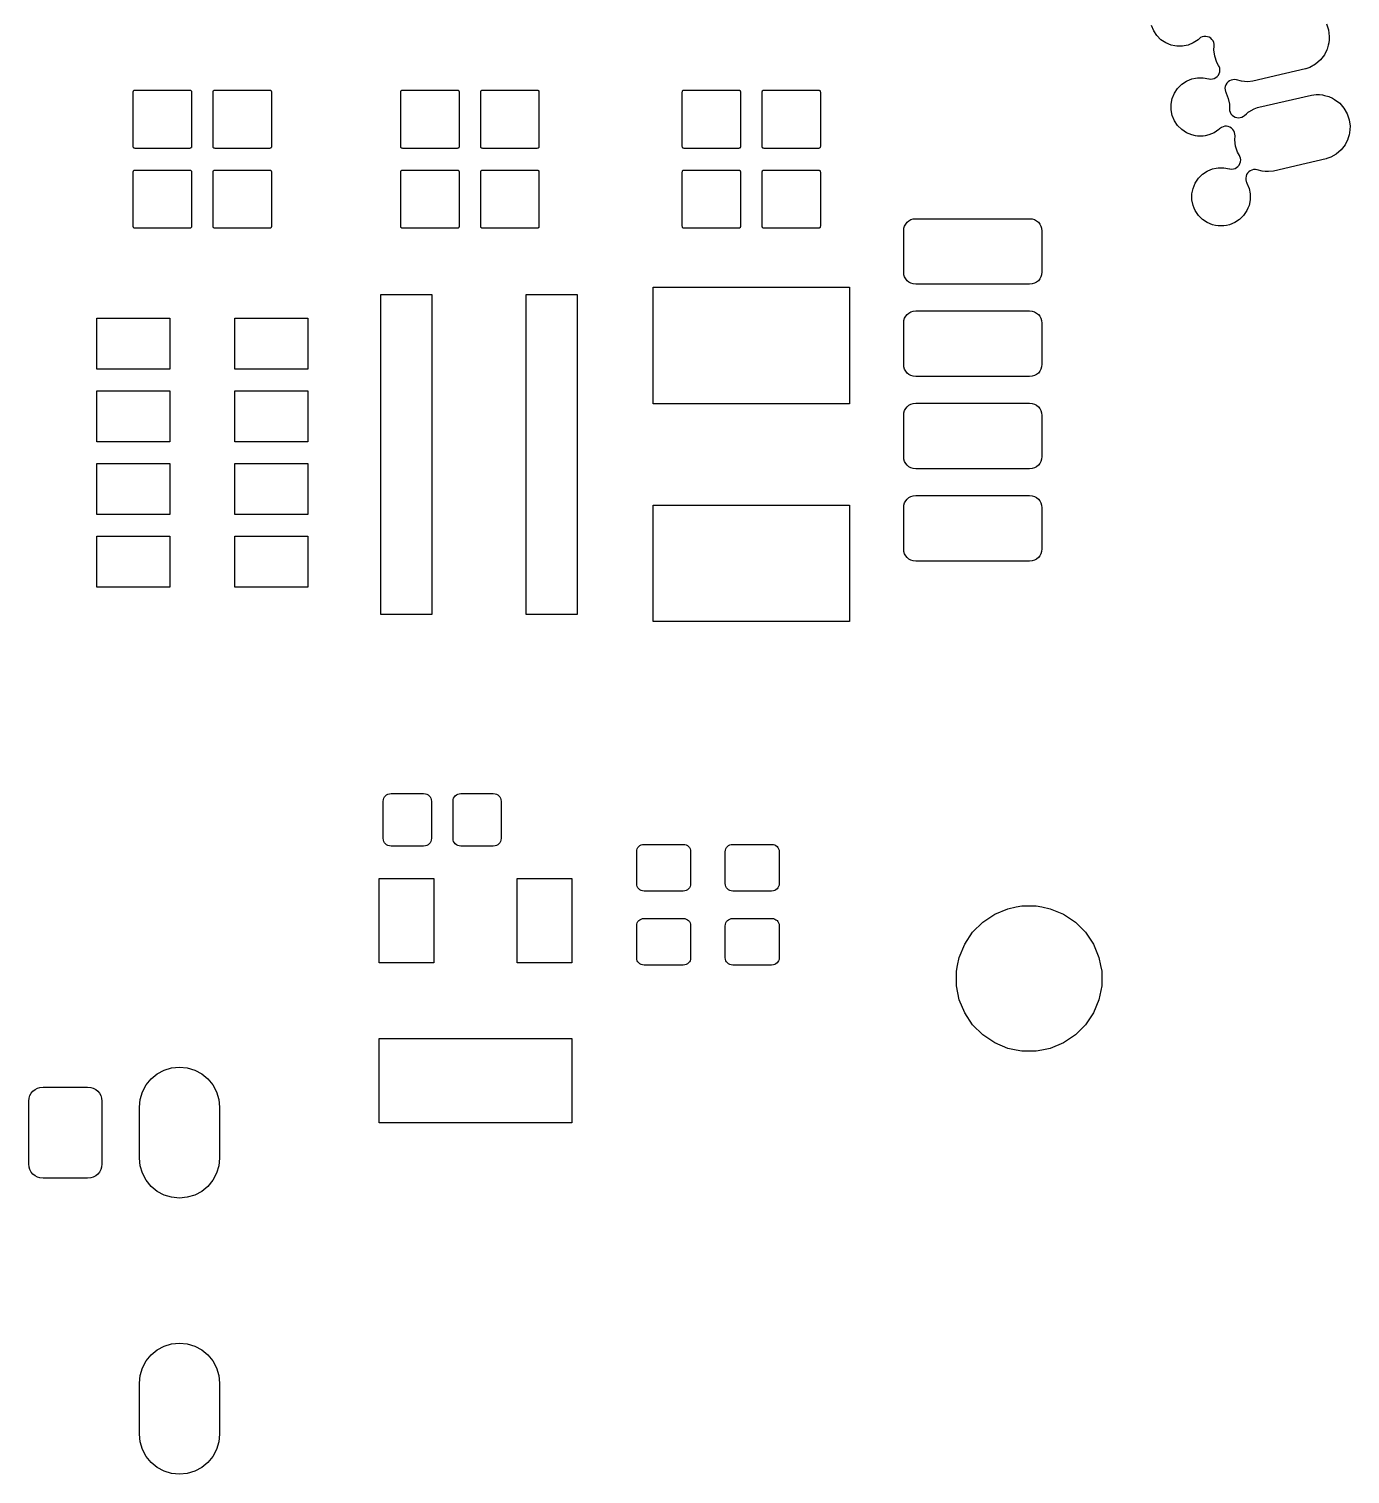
# Model space of a CAD drawing. Extents: x 126.5 to 165.4, y -109.8 to -63.7.
# Drawn here: x 147.22 to 165.4, y -109.79 to -89.9 of the extents above; entities that cross this region are included whole.
import ezdxf

# ---------------------------------------------------------------- set-up
doc = ezdxf.new("R2010")
doc.units = 0
doc.header["$MEASUREMENT"] = 0
doc.layers.add('BLACK', color=7, linetype='CONTINUOUS')

msp = doc.modelspace()

# ---------------------------------------------------------------- linework, layer by layer
at = {"layer": 'BLACK', "linetype": 'CONTINUOUS'}
for p, q in [((162.701, -89.9269), (162.67, -89.8539)), ((165.079, -89.831), (165.107, -89.9152)), ((165.107, -89.9152), (165.118, -90.0033)), ((162.745, -89.9926), (162.701, -89.9269)), ((162.8, -90.0484), (162.745, -89.9926)), ((162.866, -90.0923), (162.8, -90.0484)), ((162.8, -90.0484), (162.8, -90.0484)), ((162.939, -90.1225), (162.866, -90.0923)), ((163.246, -90.0923), (163.173, -90.1225)), ((163.312, -90.0484), (163.246, -90.0923)), ((163.321, -90.0394), (163.312, -90.0484)), ((163.312, -90.0484), (163.312, -90.0484)), ((163.347, -90.0194), (163.321, -90.0394)), ((163.369, -90.0093), (163.347, -90.0194)), ((163.393, -90.0038), (163.369, -90.0093)), ((163.418, -90.003), (163.393, -90.0038)), ((163.442, -90.0071), (163.418, -90.003)), ((163.465, -90.0158), (163.442, -90.0071)), ((163.485, -90.0287), (163.465, -90.0158)), ((163.503, -90.0455), (163.485, -90.0287)), ((163.518, -90.0655), (163.503, -90.0455)), ((163.528, -90.0878), (163.518, -90.0655)), ((163.533, -90.1117), (163.528, -90.0878)), ((163.534, -90.1362), (163.533, -90.1117)), ((165.112, -90.0919), (165.104, -90.1225)), ((165.115, -90.0484), (165.112, -90.0919)), ((165.118, -90.0033), (165.115, -90.0484)), ((162.991, -90.1328), (162.939, -90.1225)), ((163.017, -90.1379), (162.991, -90.1328)), ((163.096, -90.1379), (163.017, -90.1379)), ((163.121, -90.1328), (163.096, -90.1379)), ((163.173, -90.1225), (163.121, -90.1328)), ((163.53, -90.1884), (163.534, -90.1362)), ((163.542, -90.2765), (163.53, -90.1884)), ((163.57, -90.3607), (163.542, -90.2765)), ((165.05, -90.2573), (164.995, -90.3276)), ((165.084, -90.1884), (165.05, -90.2573)), ((165.05, -90.2573), (165.05, -90.2573)), ((165.05, -90.2573), (165.05, -90.2573)), ((165.089, -90.1777), (165.084, -90.1884)), ((165.104, -90.1225), (165.089, -90.1777)), ((163.595, -90.4047), (163.57, -90.3607)), ((163.602, -90.4191), (163.595, -90.4047)), ((163.61, -90.4426), (163.602, -90.4191)), ((163.602, -90.5148), (163.61, -90.4913)), ((163.612, -90.467), (163.61, -90.4426)), ((163.61, -90.4913), (163.612, -90.467)), ((164.788, -90.4516), (164.514, -90.5148)), ((164.797, -90.4485), (164.788, -90.4516)), ((164.851, -90.4303), (164.797, -90.4485)), ((164.928, -90.386), (164.851, -90.4303)), ((164.995, -90.3276), (164.928, -90.386)), ((164.928, -90.386), (164.928, -90.386)), ((164.995, -90.3276), (164.995, -90.3276)), ((163.03, -90.7188), (163.086, -90.6629)), ((163.086, -90.6629), (163.152, -90.619)), ((163.152, -90.619), (163.161, -90.6151)), ((163.161, -90.6151), (163.225, -90.5888)), ((163.225, -90.5888), (163.276, -90.5785)), ((163.276, -90.5785), (163.302, -90.5734)), ((163.302, -90.5734), (163.381, -90.5734)), ((163.381, -90.5734), (163.459, -90.5888)), ((163.459, -90.5888), (163.459, -90.5888)), ((163.459, -90.5888), (163.463, -90.5896)), ((163.463, -90.5896), (163.487, -90.592)), ((163.487, -90.592), (163.511, -90.5896)), ((163.511, -90.5896), (163.535, -90.5824)), ((163.535, -90.5824), (163.556, -90.5709)), ((163.556, -90.5709), (163.575, -90.5554)), ((163.575, -90.5554), (163.591, -90.5364)), ((163.591, -90.5364), (163.602, -90.5148)), ((163.686, -90.6909), (163.682, -90.7151)), ((163.695, -90.668), (163.686, -90.6909)), ((163.708, -90.6472), (163.695, -90.668)), ((163.725, -90.6294), (163.708, -90.6472)), ((163.744, -90.6151), (163.725, -90.6294)), ((163.767, -90.6051), (163.744, -90.6151)), ((163.791, -90.5996), (163.767, -90.6051)), ((163.815, -90.5988), (163.791, -90.5996)), ((163.839, -90.6029), (163.815, -90.5988)), ((163.908, -90.6215), (163.839, -90.6029)), ((163.951, -90.6244), (163.908, -90.6215)), ((163.997, -90.6275), (163.951, -90.6244)), ((164.063, -90.619), (163.997, -90.6275)), ((164.514, -90.5148), (164.063, -90.619)), ((148.655, -90.7714), (148.656, -90.7611)), ((148.655, -91.5166), (148.655, -90.7714)), ((148.656, -90.7611), (148.657, -90.757)), ((148.657, -90.757), (148.659, -90.7532)), ((148.659, -90.7532), (148.662, -90.75)), ((148.662, -90.75), (148.665, -90.7473)), ((148.665, -90.7473), (148.669, -90.7453)), ((148.669, -90.7453), (148.673, -90.744)), ((148.673, -90.744), (148.683, -90.743)), ((148.683, -90.743), (149.429, -90.743)), ((149.429, -90.743), (149.439, -90.744)), ((149.439, -90.744), (149.443, -90.7453)), ((149.443, -90.7453), (149.447, -90.7473)), ((149.447, -90.7473), (149.45, -90.75)), ((149.45, -90.75), (149.453, -90.7532)), ((149.453, -90.7532), (149.455, -90.757)), ((149.455, -90.757), (149.456, -90.7611)), ((149.456, -90.7611), (149.457, -90.7714)), ((149.457, -90.7714), (149.457, -91.5166)), ((149.755, -90.7714), (149.756, -90.7611)), ((149.755, -91.5166), (149.755, -90.7714)), ((149.756, -90.7611), (149.757, -90.757)), ((149.757, -90.757), (149.759, -90.7532)), ((149.759, -90.7532), (149.762, -90.75)), ((149.762, -90.75), (149.765, -90.7473)), ((149.765, -90.7473), (149.769, -90.7453)), ((149.769, -90.7453), (149.773, -90.744)), ((149.773, -90.744), (149.783, -90.743)), ((149.783, -90.743), (150.529, -90.743)), ((150.529, -90.743), (150.539, -90.744)), ((150.539, -90.744), (150.543, -90.7453)), ((150.543, -90.7453), (150.547, -90.7473)), ((150.547, -90.7473), (150.55, -90.75)), ((150.55, -90.75), (150.553, -90.7532)), ((150.553, -90.7532), (150.555, -90.757)), ((150.555, -90.757), (150.556, -90.7611)), ((150.556, -90.7611), (150.557, -90.7714)), ((150.557, -90.7714), (150.557, -91.5166)), ((152.338, -90.7714), (152.339, -90.7611)), ((152.338, -91.5166), (152.338, -90.7714)), ((152.339, -90.7611), (152.34, -90.757)), ((152.34, -90.757), (152.342, -90.7532)), ((152.342, -90.7532), (152.345, -90.75)), ((152.345, -90.75), (152.348, -90.7473)), ((152.348, -90.7473), (152.352, -90.7453)), ((152.352, -90.7453), (152.356, -90.744)), ((152.356, -90.744), (152.366, -90.743)), ((152.366, -90.743), (153.112, -90.743)), ((153.112, -90.743), (153.122, -90.744)), ((153.122, -90.744), (153.126, -90.7453)), ((153.126, -90.7453), (153.13, -90.7473)), ((153.13, -90.7473), (153.133, -90.75)), ((153.133, -90.75), (153.136, -90.7532)), ((153.136, -90.7532), (153.138, -90.757)), ((153.138, -90.757), (153.139, -90.7611)), ((153.139, -90.7611), (153.14, -90.7714)), ((153.14, -90.7714), (153.14, -91.5166)), ((153.438, -90.7714), (153.439, -90.7611)), ((153.438, -91.5166), (153.438, -90.7714)), ((153.439, -90.7611), (153.44, -90.757)), ((153.44, -90.757), (153.442, -90.7532)), ((153.442, -90.7532), (153.445, -90.75)), ((153.445, -90.75), (153.448, -90.7473)), ((153.448, -90.7473), (153.452, -90.7453)), ((153.452, -90.7453), (153.456, -90.744)), ((153.456, -90.744), (153.466, -90.743)), ((153.466, -90.743), (154.212, -90.743)), ((154.212, -90.743), (154.222, -90.744)), ((154.222, -90.744), (154.226, -90.7453)), ((154.226, -90.7453), (154.23, -90.7473)), ((154.23, -90.7473), (154.233, -90.75)), ((154.233, -90.75), (154.236, -90.7532)), ((154.236, -90.7532), (154.238, -90.757)), ((154.238, -90.757), (154.239, -90.7611)), ((154.239, -90.7611), (154.24, -90.7714)), ((154.24, -90.7714), (154.24, -91.5166)), ((156.212, -90.7714), (156.213, -90.7611)), ((156.212, -91.5166), (156.212, -90.7714)), ((156.213, -90.7611), (156.214, -90.757)), ((156.214, -90.757), (156.216, -90.7532)), ((156.216, -90.7532), (156.218, -90.75)), ((156.218, -90.75), (156.222, -90.7473)), ((156.222, -90.7473), (156.225, -90.7453)), ((156.225, -90.7453), (156.23, -90.744)), ((156.23, -90.744), (156.24, -90.743)), ((156.24, -90.743), (156.985, -90.743)), ((156.985, -90.743), (156.995, -90.744)), ((156.995, -90.744), (157, -90.7453)), ((157, -90.7453), (157.003, -90.7473)), ((157.003, -90.7473), (157.007, -90.75)), ((157.007, -90.75), (157.009, -90.7532)), ((157.009, -90.7532), (157.011, -90.757)), ((157.011, -90.757), (157.012, -90.7611)), ((157.012, -90.7611), (157.013, -90.7714)), ((157.013, -90.7714), (157.013, -91.5166)), ((157.311, -90.7714), (157.313, -90.7611)), ((157.311, -91.5166), (157.311, -90.7714)), ((157.313, -90.7611), (157.314, -90.757)), ((157.314, -90.757), (157.316, -90.7532)), ((157.316, -90.7532), (157.318, -90.75)), ((157.318, -90.75), (157.322, -90.7473)), ((157.322, -90.7473), (157.325, -90.7453)), ((157.325, -90.7453), (157.33, -90.744)), ((157.33, -90.744), (157.34, -90.743)), ((157.34, -90.743), (158.085, -90.743)), ((158.085, -90.743), (158.095, -90.744)), ((158.095, -90.744), (158.1, -90.7453)), ((158.1, -90.7453), (158.103, -90.7473)), ((158.103, -90.7473), (158.107, -90.75)), ((158.107, -90.75), (158.109, -90.7532)), ((158.109, -90.7532), (158.111, -90.757)), ((158.111, -90.757), (158.112, -90.7611)), ((158.112, -90.7611), (158.113, -90.7714)), ((158.113, -90.7714), (158.113, -91.5166)), ((162.941, -90.9349), (162.956, -90.8574)), ((162.956, -90.8574), (162.986, -90.7844)), ((162.986, -90.7844), (163.03, -90.7188)), ((163.03, -90.7188), (163.03, -90.7188)), ((163.682, -90.7151), (163.683, -90.7396)), ((163.683, -90.7396), (163.688, -90.7634)), ((163.688, -90.7634), (163.693, -90.7728)), ((163.693, -90.7728), (163.692, -90.7731)), ((163.692, -90.7731), (163.697, -90.7844)), ((163.697, -90.7844), (163.697, -90.7844)), ((163.697, -90.7844), (163.727, -90.8574)), ((163.727, -90.8574), (163.727, -90.8574)), ((163.727, -90.8574), (163.743, -90.9349)), ((164.146, -90.9776), (164.611, -90.8702)), ((164.611, -90.8702), (164.871, -90.8101)), ((164.871, -90.8101), (164.937, -90.8016)), ((164.937, -90.8016), (164.984, -90.8048)), ((164.984, -90.8048), (165.026, -90.8076)), ((165.026, -90.8076), (165.054, -90.8153)), ((165.054, -90.8153), (165.112, -90.8308)), ((165.112, -90.8308), (165.161, -90.8553)), ((165.161, -90.8553), (165.191, -90.8702)), ((165.191, -90.8702), (165.262, -90.9245)), ((162.941, -91.0139), (162.941, -90.9349)), ((162.956, -91.0913), (162.941, -91.0139)), ((162.986, -91.1643), (162.956, -91.0913)), ((163.743, -90.9349), (163.743, -90.9977)), ((163.743, -90.9977), (163.745, -91.0221)), ((163.745, -91.0221), (163.752, -91.0455)), ((163.752, -91.0455), (163.764, -91.0671)), ((163.764, -91.0671), (163.779, -91.0861)), ((163.779, -91.0861), (163.798, -91.1016)), ((163.798, -91.1016), (163.82, -91.1132)), ((163.916, -91.1132), (163.937, -91.1016)), ((163.937, -91.1016), (163.95, -91.0918)), ((163.95, -91.0918), (163.977, -91.0684)), ((163.977, -91.0684), (164.006, -91.0431)), ((164.006, -91.0431), (164.012, -91.0396)), ((164.012, -91.0396), (164.083, -90.9988)), ((164.083, -90.9988), (164.13, -90.9829)), ((164.13, -90.9829), (164.146, -90.9776)), ((165.262, -90.9245), (165.32, -90.9914)), ((165.32, -90.9914), (165.32, -90.9914)), ((165.32, -90.9914), (165.364, -91.0684)), ((165.364, -91.0684), (165.393, -91.1526)), ((163.03, -91.23), (162.986, -91.1643)), ((163.086, -91.2859), (163.03, -91.23)), ((163.152, -91.3297), (163.086, -91.2859)), ((163.086, -91.2859), (163.086, -91.2859)), ((163.597, -91.2859), (163.532, -91.3297)), ((163.606, -91.2768), (163.597, -91.2859)), ((163.597, -91.2859), (163.597, -91.2859)), ((163.633, -91.2568), (163.606, -91.2768)), ((163.655, -91.2467), (163.633, -91.2568)), ((163.679, -91.2412), (163.655, -91.2467)), ((163.703, -91.2405), (163.679, -91.2412)), ((163.727, -91.2445), (163.703, -91.2405)), ((163.75, -91.2532), (163.727, -91.2445)), ((163.771, -91.2662), (163.75, -91.2532)), ((163.789, -91.283), (163.771, -91.2662)), ((163.803, -91.3029), (163.789, -91.283)), ((163.813, -91.3253), (163.803, -91.3029)), ((163.82, -91.1132), (163.843, -91.1203)), ((163.843, -91.1203), (163.868, -91.1227)), ((163.868, -91.1227), (163.892, -91.1203)), ((163.892, -91.1203), (163.916, -91.1132)), ((165.393, -91.1526), (165.404, -91.2407)), ((165.401, -91.2859), (165.398, -91.3294)), ((165.404, -91.2407), (165.401, -91.2859)), ((163.225, -91.36), (163.152, -91.3297)), ((163.276, -91.3702), (163.225, -91.36)), ((163.302, -91.3754), (163.276, -91.3702)), ((163.381, -91.3754), (163.302, -91.3754)), ((163.407, -91.3702), (163.381, -91.3754)), ((163.459, -91.36), (163.407, -91.3702)), ((163.532, -91.3297), (163.459, -91.36)), ((163.819, -91.3491), (163.813, -91.3253)), ((163.816, -91.4259), (163.82, -91.3736)), ((163.827, -91.514), (163.816, -91.4259)), ((163.82, -91.3736), (163.819, -91.3491)), ((165.335, -91.4947), (165.281, -91.5651)), ((165.373, -91.4189), (165.335, -91.4947)), ((165.335, -91.4947), (165.335, -91.4947)), ((165.335, -91.4947), (165.335, -91.4947)), ((165.375, -91.4151), (165.373, -91.4189)), ((165.39, -91.36), (165.375, -91.4151)), ((165.398, -91.3294), (165.39, -91.36)), ((148.656, -91.5269), (148.655, -91.5166)), ((148.657, -91.531), (148.656, -91.5269)), ((148.659, -91.5348), (148.657, -91.531)), ((148.662, -91.538), (148.659, -91.5348)), ((148.665, -91.5407), (148.662, -91.538)), ((148.669, -91.5427), (148.665, -91.5407)), ((148.673, -91.544), (148.669, -91.5427)), ((148.683, -91.545), (148.673, -91.544)), ((149.429, -91.545), (148.683, -91.545)), ((149.439, -91.544), (149.429, -91.545)), ((149.443, -91.5427), (149.439, -91.544)), ((149.447, -91.5407), (149.443, -91.5427)), ((149.45, -91.538), (149.447, -91.5407)), ((149.453, -91.5348), (149.45, -91.538)), ((149.455, -91.531), (149.453, -91.5348)), ((149.456, -91.5269), (149.455, -91.531)), ((149.457, -91.5166), (149.456, -91.5269)), ((149.756, -91.5269), (149.755, -91.5166)), ((149.757, -91.531), (149.756, -91.5269)), ((149.759, -91.5348), (149.757, -91.531)), ((149.762, -91.538), (149.759, -91.5348)), ((149.765, -91.5407), (149.762, -91.538)), ((149.769, -91.5427), (149.765, -91.5407)), ((149.773, -91.544), (149.769, -91.5427)), ((149.783, -91.545), (149.773, -91.544)), ((150.529, -91.545), (149.783, -91.545)), ((150.539, -91.544), (150.529, -91.545)), ((150.543, -91.5427), (150.539, -91.544)), ((150.547, -91.5407), (150.543, -91.5427)), ((150.55, -91.538), (150.547, -91.5407)), ((150.553, -91.5348), (150.55, -91.538)), ((150.555, -91.531), (150.553, -91.5348)), ((150.556, -91.5269), (150.555, -91.531)), ((150.557, -91.5166), (150.556, -91.5269)), ((152.339, -91.5269), (152.338, -91.5166)), ((152.34, -91.531), (152.339, -91.5269)), ((152.342, -91.5348), (152.34, -91.531)), ((152.345, -91.538), (152.342, -91.5348)), ((152.348, -91.5407), (152.345, -91.538)), ((152.352, -91.5427), (152.348, -91.5407)), ((152.356, -91.544), (152.352, -91.5427)), ((152.366, -91.545), (152.356, -91.544)), ((153.112, -91.545), (152.366, -91.545)), ((153.122, -91.544), (153.112, -91.545)), ((153.126, -91.5427), (153.122, -91.544)), ((153.13, -91.5407), (153.126, -91.5427)), ((153.133, -91.538), (153.13, -91.5407)), ((153.136, -91.5348), (153.133, -91.538)), ((153.138, -91.531), (153.136, -91.5348)), ((153.139, -91.5269), (153.138, -91.531)), ((153.14, -91.5166), (153.139, -91.5269)), ((153.439, -91.5269), (153.438, -91.5166)), ((153.44, -91.531), (153.439, -91.5269)), ((153.442, -91.5348), (153.44, -91.531)), ((153.445, -91.538), (153.442, -91.5348)), ((153.448, -91.5407), (153.445, -91.538)), ((153.452, -91.5427), (153.448, -91.5407)), ((153.456, -91.544), (153.452, -91.5427)), ((153.466, -91.545), (153.456, -91.544)), ((154.212, -91.545), (153.466, -91.545)), ((154.222, -91.544), (154.212, -91.545)), ((154.226, -91.5427), (154.222, -91.544)), ((154.23, -91.5407), (154.226, -91.5427)), ((154.233, -91.538), (154.23, -91.5407)), ((154.236, -91.5348), (154.233, -91.538)), ((154.238, -91.531), (154.236, -91.5348)), ((154.239, -91.5269), (154.238, -91.531)), ((154.24, -91.5166), (154.239, -91.5269)), ((156.213, -91.5269), (156.212, -91.5166)), ((156.214, -91.531), (156.213, -91.5269)), ((156.216, -91.5348), (156.214, -91.531)), ((156.218, -91.538), (156.216, -91.5348)), ((156.222, -91.5407), (156.218, -91.538)), ((156.225, -91.5427), (156.222, -91.5407)), ((156.23, -91.544), (156.225, -91.5427)), ((156.24, -91.545), (156.23, -91.544)), ((156.985, -91.545), (156.24, -91.545)), ((156.995, -91.544), (156.985, -91.545)), ((157, -91.5427), (156.995, -91.544)), ((157.003, -91.5407), (157, -91.5427)), ((157.007, -91.538), (157.003, -91.5407)), ((157.009, -91.5348), (157.007, -91.538)), ((157.011, -91.531), (157.009, -91.5348)), ((157.012, -91.5269), (157.011, -91.531)), ((157.013, -91.5166), (157.012, -91.5269)), ((157.313, -91.5269), (157.311, -91.5166)), ((157.314, -91.531), (157.313, -91.5269)), ((157.316, -91.5348), (157.314, -91.531)), ((157.318, -91.538), (157.316, -91.5348)), ((157.322, -91.5407), (157.318, -91.538)), ((157.325, -91.5427), (157.322, -91.5407)), ((157.33, -91.544), (157.325, -91.5427)), ((157.34, -91.545), (157.33, -91.544)), ((158.085, -91.545), (157.34, -91.545)), ((158.095, -91.544), (158.085, -91.545)), ((158.1, -91.5427), (158.095, -91.544)), ((158.103, -91.5407), (158.1, -91.5427)), ((158.107, -91.538), (158.103, -91.5407)), ((158.109, -91.5348), (158.107, -91.538)), ((158.111, -91.531), (158.109, -91.5348)), ((158.112, -91.5269), (158.111, -91.531)), ((158.113, -91.5166), (158.112, -91.5269)), ((163.856, -91.5982), (163.827, -91.514)), ((163.881, -91.6421), (163.856, -91.5982)), ((163.888, -91.6566), (163.881, -91.6421)), ((163.895, -91.68), (163.888, -91.6566)), ((163.898, -91.7044), (163.895, -91.68)), ((163.895, -91.7288), (163.898, -91.7044)), ((165.074, -91.689), (164.8, -91.7522)), ((165.083, -91.686), (165.074, -91.689)), ((165.137, -91.6677), (165.083, -91.686)), ((165.214, -91.6235), (165.137, -91.6677)), ((165.281, -91.5651), (165.214, -91.6235)), ((165.214, -91.6235), (165.214, -91.6235)), ((165.281, -91.5651), (165.281, -91.5651)), ((148.655, -91.8714), (148.656, -91.8611)), ((148.655, -92.6166), (148.655, -91.8714)), ((148.656, -91.8611), (148.657, -91.857)), ((148.657, -91.857), (148.659, -91.8532)), ((148.659, -91.8532), (148.662, -91.85)), ((148.662, -91.85), (148.665, -91.8473)), ((148.665, -91.8473), (148.669, -91.8453)), ((148.669, -91.8453), (148.673, -91.844)), ((148.673, -91.844), (148.683, -91.843)), ((148.683, -91.843), (149.429, -91.843)), ((149.429, -91.843), (149.439, -91.844)), ((149.439, -91.844), (149.443, -91.8453)), ((149.443, -91.8453), (149.447, -91.8473)), ((149.447, -91.8473), (149.45, -91.85)), ((149.45, -91.85), (149.453, -91.8532)), ((149.453, -91.8532), (149.455, -91.857)), ((149.455, -91.857), (149.456, -91.8611)), ((149.456, -91.8611), (149.457, -91.8714)), ((149.457, -91.8714), (149.457, -92.6166)), ((149.755, -91.8714), (149.756, -91.8611)), ((149.755, -92.6166), (149.755, -91.8714)), ((149.756, -91.8611), (149.757, -91.857)), ((149.757, -91.857), (149.759, -91.8532)), ((149.759, -91.8532), (149.762, -91.85)), ((149.762, -91.85), (149.765, -91.8473)), ((149.765, -91.8473), (149.769, -91.8453)), ((149.769, -91.8453), (149.773, -91.844)), ((149.773, -91.844), (149.783, -91.843)), ((149.783, -91.843), (150.529, -91.843)), ((150.529, -91.843), (150.539, -91.844)), ((150.539, -91.844), (150.543, -91.8453)), ((150.543, -91.8453), (150.547, -91.8473)), ((150.547, -91.8473), (150.55, -91.85)), ((150.55, -91.85), (150.553, -91.8532)), ((150.553, -91.8532), (150.555, -91.857)), ((150.555, -91.857), (150.556, -91.8611)), ((150.556, -91.8611), (150.557, -91.8714)), ((150.557, -91.8714), (150.557, -92.6166)), ((152.338, -91.8714), (152.339, -91.8611)), ((152.338, -92.6166), (152.338, -91.8714)), ((152.339, -91.8611), (152.34, -91.857)), ((152.34, -91.857), (152.342, -91.8532)), ((152.342, -91.8532), (152.345, -91.85)), ((152.345, -91.85), (152.348, -91.8473)), ((152.348, -91.8473), (152.352, -91.8453)), ((152.352, -91.8453), (152.356, -91.844)), ((152.356, -91.844), (152.366, -91.843)), ((152.366, -91.843), (153.112, -91.843)), ((153.112, -91.843), (153.122, -91.844)), ((153.122, -91.844), (153.126, -91.8453)), ((153.126, -91.8453), (153.13, -91.8473)), ((153.13, -91.8473), (153.133, -91.85)), ((153.133, -91.85), (153.136, -91.8532)), ((153.136, -91.8532), (153.138, -91.857)), ((153.138, -91.857), (153.139, -91.8611)), ((153.139, -91.8611), (153.14, -91.8714)), ((153.14, -91.8714), (153.14, -92.6166)), ((153.438, -91.8714), (153.439, -91.8611)), ((153.438, -92.6166), (153.438, -91.8714)), ((153.439, -91.8611), (153.44, -91.857)), ((153.44, -91.857), (153.442, -91.8532)), ((153.442, -91.8532), (153.445, -91.85)), ((153.445, -91.85), (153.448, -91.8473)), ((153.448, -91.8473), (153.452, -91.8453)), ((153.452, -91.8453), (153.456, -91.844)), ((153.456, -91.844), (153.466, -91.843)), ((153.466, -91.843), (154.212, -91.843)), ((154.212, -91.843), (154.222, -91.844)), ((154.222, -91.844), (154.226, -91.8453)), ((154.226, -91.8453), (154.23, -91.8473)), ((154.23, -91.8473), (154.233, -91.85)), ((154.233, -91.85), (154.236, -91.8532)), ((154.236, -91.8532), (154.238, -91.857)), ((154.238, -91.857), (154.239, -91.8611)), ((154.239, -91.8611), (154.24, -91.8714)), ((154.24, -91.8714), (154.24, -92.6166)), ((156.212, -91.8714), (156.213, -91.8611)), ((156.212, -92.6166), (156.212, -91.8714)), ((156.213, -91.8611), (156.214, -91.857)), ((156.214, -91.857), (156.216, -91.8532)), ((156.216, -91.8532), (156.218, -91.85)), ((156.218, -91.85), (156.222, -91.8473)), ((156.222, -91.8473), (156.225, -91.8453)), ((156.225, -91.8453), (156.23, -91.844)), ((156.23, -91.844), (156.24, -91.843)), ((156.24, -91.843), (156.985, -91.843)), ((156.985, -91.843), (156.995, -91.844)), ((156.995, -91.844), (157, -91.8453)), ((157, -91.8453), (157.003, -91.8473)), ((157.003, -91.8473), (157.007, -91.85)), ((157.007, -91.85), (157.009, -91.8532)), ((157.009, -91.8532), (157.011, -91.857)), ((157.011, -91.857), (157.012, -91.8611)), ((157.012, -91.8611), (157.013, -91.8714)), ((157.013, -91.8714), (157.013, -92.6166)), ((157.311, -91.8714), (157.313, -91.8611)), ((157.311, -92.6166), (157.311, -91.8714)), ((157.313, -91.8611), (157.314, -91.857)), ((157.314, -91.857), (157.316, -91.8532)), ((157.316, -91.8532), (157.318, -91.85)), ((157.318, -91.85), (157.322, -91.8473)), ((157.322, -91.8473), (157.325, -91.8453)), ((157.325, -91.8453), (157.33, -91.844)), ((157.33, -91.844), (157.34, -91.843)), ((157.34, -91.843), (158.085, -91.843)), ((158.085, -91.843), (158.095, -91.844)), ((158.095, -91.844), (158.1, -91.8453)), ((158.1, -91.8453), (158.103, -91.8473)), ((158.103, -91.8473), (158.107, -91.85)), ((158.107, -91.85), (158.109, -91.8532)), ((158.109, -91.8532), (158.111, -91.857)), ((158.111, -91.857), (158.112, -91.8611)), ((158.112, -91.8611), (158.113, -91.8714)), ((158.113, -91.8714), (158.113, -92.6166)), ((163.316, -91.9562), (163.372, -91.9004)), ((163.372, -91.9004), (163.437, -91.8565)), ((163.437, -91.8565), (163.447, -91.8526)), ((163.447, -91.8526), (163.51, -91.8262)), ((163.51, -91.8262), (163.562, -91.816)), ((163.562, -91.816), (163.588, -91.8108)), ((163.588, -91.8108), (163.667, -91.8108)), ((163.667, -91.8108), (163.744, -91.8262)), ((163.744, -91.8262), (163.744, -91.8262)), ((163.744, -91.8262), (163.748, -91.827)), ((163.748, -91.827), (163.773, -91.8294)), ((163.773, -91.8294), (163.797, -91.827)), ((163.797, -91.827), (163.82, -91.8199)), ((163.82, -91.8199), (163.842, -91.8083)), ((163.842, -91.8083), (163.861, -91.7928)), ((163.861, -91.7928), (163.877, -91.7739)), ((163.877, -91.7739), (163.888, -91.7522)), ((163.888, -91.7522), (163.895, -91.7288)), ((163.993, -91.8847), (163.98, -91.9054)), ((164.01, -91.8668), (163.993, -91.8847)), ((164.03, -91.8526), (164.01, -91.8668)), ((164.052, -91.8425), (164.03, -91.8526)), ((164.076, -91.837), (164.052, -91.8425)), ((164.101, -91.8363), (164.076, -91.837)), ((164.125, -91.8403), (164.101, -91.8363)), ((164.194, -91.859), (164.125, -91.8403)), ((164.237, -91.8619), (164.194, -91.859)), ((164.283, -91.865), (164.237, -91.8619)), ((164.349, -91.8564), (164.283, -91.865)), ((164.8, -91.7522), (164.349, -91.8564)), ((163.226, -92.1723), (163.242, -92.0949)), ((163.242, -92.0949), (163.272, -92.0219)), ((163.272, -92.0219), (163.316, -91.9562)), ((163.316, -91.9562), (163.316, -91.9562)), ((163.972, -91.9284), (163.968, -91.9525)), ((163.968, -91.9525), (163.968, -91.977)), ((163.968, -91.977), (163.974, -92.0009)), ((163.98, -91.9054), (163.972, -91.9284)), ((163.974, -92.0009), (163.979, -92.0103)), ((163.979, -92.0103), (163.978, -92.0105)), ((163.978, -92.0105), (163.983, -92.0219)), ((163.983, -92.0219), (163.983, -92.0219)), ((163.983, -92.0219), (164.013, -92.0949)), ((164.013, -92.0949), (164.028, -92.1723)), ((163.226, -92.2513), (163.226, -92.1723)), ((163.242, -92.3288), (163.226, -92.2513)), ((164.028, -92.2513), (164.013, -92.3288)), ((164.028, -92.1723), (164.028, -92.2513)), ((163.258, -92.3689), (163.242, -92.3288)), ((163.272, -92.4018), (163.258, -92.3689)), ((163.316, -92.4675), (163.272, -92.4018)), ((163.372, -92.5233), (163.316, -92.4675)), ((163.939, -92.4675), (163.883, -92.5233)), ((163.983, -92.4018), (163.939, -92.4675)), ((163.996, -92.3689), (163.983, -92.4018)), ((164.013, -92.3288), (163.996, -92.3689)), ((148.656, -92.6269), (148.655, -92.6166)), ((148.657, -92.631), (148.656, -92.6269)), ((148.659, -92.6348), (148.657, -92.631)), ((148.662, -92.638), (148.659, -92.6348)), ((148.665, -92.6407), (148.662, -92.638)), ((148.669, -92.6427), (148.665, -92.6407)), ((148.673, -92.644), (148.669, -92.6427)), ((148.683, -92.645), (148.673, -92.644)), ((149.429, -92.645), (148.683, -92.645)), ((149.439, -92.644), (149.429, -92.645)), ((149.443, -92.6427), (149.439, -92.644)), ((149.447, -92.6407), (149.443, -92.6427)), ((149.45, -92.638), (149.447, -92.6407)), ((149.453, -92.6348), (149.45, -92.638)), ((149.455, -92.631), (149.453, -92.6348)), ((149.456, -92.6269), (149.455, -92.631)), ((149.457, -92.6166), (149.456, -92.6269)), ((149.756, -92.6269), (149.755, -92.6166)), ((149.757, -92.631), (149.756, -92.6269)), ((149.759, -92.6348), (149.757, -92.631)), ((149.762, -92.638), (149.759, -92.6348)), ((149.765, -92.6407), (149.762, -92.638)), ((149.769, -92.6427), (149.765, -92.6407)), ((149.773, -92.644), (149.769, -92.6427)), ((149.783, -92.645), (149.773, -92.644)), ((150.529, -92.645), (149.783, -92.645)), ((150.539, -92.644), (150.529, -92.645)), ((150.543, -92.6427), (150.539, -92.644)), ((150.547, -92.6407), (150.543, -92.6427)), ((150.55, -92.638), (150.547, -92.6407)), ((150.553, -92.6348), (150.55, -92.638)), ((150.555, -92.631), (150.553, -92.6348)), ((150.556, -92.6269), (150.555, -92.631)), ((150.557, -92.6166), (150.556, -92.6269)), ((152.339, -92.6269), (152.338, -92.6166)), ((152.34, -92.631), (152.339, -92.6269)), ((152.342, -92.6348), (152.34, -92.631)), ((152.345, -92.638), (152.342, -92.6348)), ((152.348, -92.6407), (152.345, -92.638)), ((152.352, -92.6427), (152.348, -92.6407)), ((152.356, -92.644), (152.352, -92.6427)), ((152.366, -92.645), (152.356, -92.644)), ((153.112, -92.645), (152.366, -92.645)), ((153.122, -92.644), (153.112, -92.645)), ((153.126, -92.6427), (153.122, -92.644)), ((153.13, -92.6407), (153.126, -92.6427)), ((153.133, -92.638), (153.13, -92.6407)), ((153.136, -92.6348), (153.133, -92.638)), ((153.138, -92.631), (153.136, -92.6348)), ((153.139, -92.6269), (153.138, -92.631)), ((153.14, -92.6166), (153.139, -92.6269)), ((153.439, -92.6269), (153.438, -92.6166)), ((153.44, -92.631), (153.439, -92.6269)), ((153.442, -92.6348), (153.44, -92.631)), ((153.445, -92.638), (153.442, -92.6348)), ((153.448, -92.6407), (153.445, -92.638)), ((153.452, -92.6427), (153.448, -92.6407)), ((153.456, -92.644), (153.452, -92.6427)), ((153.466, -92.645), (153.456, -92.644)), ((154.212, -92.645), (153.466, -92.645)), ((154.222, -92.644), (154.212, -92.645)), ((154.226, -92.6427), (154.222, -92.644)), ((154.23, -92.6407), (154.226, -92.6427)), ((154.233, -92.638), (154.23, -92.6407)), ((154.236, -92.6348), (154.233, -92.638)), ((154.238, -92.631), (154.236, -92.6348)), ((154.239, -92.6269), (154.238, -92.631)), ((154.24, -92.6166), (154.239, -92.6269)), ((156.213, -92.6269), (156.212, -92.6166)), ((156.214, -92.631), (156.213, -92.6269)), ((156.216, -92.6348), (156.214, -92.631)), ((156.218, -92.638), (156.216, -92.6348)), ((156.222, -92.6407), (156.218, -92.638)), ((156.225, -92.6427), (156.222, -92.6407)), ((156.23, -92.644), (156.225, -92.6427)), ((156.24, -92.645), (156.23, -92.644)), ((156.985, -92.645), (156.24, -92.645)), ((156.995, -92.644), (156.985, -92.645)), ((157, -92.6427), (156.995, -92.644)), ((157.003, -92.6407), (157, -92.6427)), ((157.007, -92.638), (157.003, -92.6407)), ((157.009, -92.6348), (157.007, -92.638)), ((157.011, -92.631), (157.009, -92.6348)), ((157.012, -92.6269), (157.011, -92.631)), ((157.013, -92.6166), (157.012, -92.6269)), ((157.313, -92.6269), (157.311, -92.6166)), ((157.314, -92.631), (157.313, -92.6269)), ((157.316, -92.6348), (157.314, -92.631)), ((157.318, -92.638), (157.316, -92.6348)), ((157.322, -92.6407), (157.318, -92.638)), ((157.325, -92.6427), (157.322, -92.6407)), ((157.33, -92.644), (157.325, -92.6427)), ((157.34, -92.645), (157.33, -92.644)), ((158.085, -92.645), (157.34, -92.645)), ((158.095, -92.644), (158.085, -92.645)), ((158.1, -92.6427), (158.095, -92.644)), ((158.103, -92.6407), (158.1, -92.6427)), ((158.107, -92.638), (158.103, -92.6407)), ((158.109, -92.6348), (158.107, -92.638)), ((158.111, -92.631), (158.109, -92.6348)), ((158.112, -92.6269), (158.111, -92.631)), ((158.113, -92.6166), (158.112, -92.6269)), ((159.26, -92.6821), (159.263, -92.6443)), ((159.26, -93.2459), (159.26, -92.6821)), ((159.263, -92.6443), (159.272, -92.6139)), ((159.272, -92.6139), (159.287, -92.5858)), ((159.287, -92.5858), (159.308, -92.5612)), ((159.308, -92.5612), (159.332, -92.541)), ((159.332, -92.541), (159.36, -92.526)), ((159.36, -92.526), (159.391, -92.5167)), ((159.391, -92.5167), (159.429, -92.513)), ((159.429, -92.513), (160.992, -92.513)), ((160.992, -92.513), (161.03, -92.5167)), ((161.03, -92.5167), (161.061, -92.526)), ((161.061, -92.526), (161.089, -92.541)), ((161.089, -92.541), (161.113, -92.5612)), ((161.113, -92.5612), (161.134, -92.5858)), ((161.134, -92.5858), (161.149, -92.6139)), ((161.149, -92.6139), (161.158, -92.6443)), ((161.158, -92.6443), (161.161, -92.6821)), ((161.161, -92.6821), (161.161, -93.2459)), ((163.437, -92.5672), (163.372, -92.5233)), ((163.372, -92.5233), (163.372, -92.5233)), ((163.51, -92.5974), (163.437, -92.5672)), ((163.553, -92.6059), (163.51, -92.5974)), ((163.588, -92.6128), (163.553, -92.6059)), ((163.667, -92.6128), (163.588, -92.6128)), ((163.702, -92.6059), (163.667, -92.6128)), ((163.744, -92.5974), (163.702, -92.6059)), ((163.817, -92.5672), (163.744, -92.5974)), ((163.883, -92.5233), (163.817, -92.5672)), ((163.883, -92.5233), (163.883, -92.5233)), ((159.263, -93.2837), (159.26, -93.2459)), ((159.272, -93.3141), (159.263, -93.2837)), ((161.158, -93.2837), (161.149, -93.3141)), ((161.161, -93.2459), (161.158, -93.2837)), ((155.811, -95.059), (155.811, -93.457)), ((155.811, -93.457), (158.513, -93.457)), ((158.513, -93.457), (158.513, -95.059)), ((159.287, -93.3422), (159.272, -93.3141)), ((159.308, -93.3668), (159.287, -93.3422)), ((159.332, -93.387), (159.308, -93.3668)), ((159.36, -93.402), (159.332, -93.387)), ((159.391, -93.4113), (159.36, -93.402)), ((159.429, -93.415), (159.391, -93.4113)), ((160.992, -93.415), (159.429, -93.415)), ((161.03, -93.4113), (160.992, -93.415)), ((161.061, -93.402), (161.03, -93.4113)), ((161.089, -93.387), (161.061, -93.402)), ((161.113, -93.3668), (161.089, -93.387)), ((161.134, -93.3422), (161.113, -93.3668)), ((161.149, -93.3141), (161.134, -93.3422)), ((152.065, -97.959), (152.065, -93.557)), ((152.065, -93.557), (152.767, -93.557)), ((152.767, -93.557), (152.767, -97.959)), ((154.065, -97.959), (154.065, -93.557)), ((154.065, -93.557), (154.767, -93.557)), ((154.767, -93.557), (154.767, -97.959)), ((148.155, -94.585), (148.155, -93.883)), ((148.155, -93.883), (149.157, -93.883)), ((149.157, -93.883), (149.157, -94.585)), ((150.055, -94.585), (150.055, -93.883)), ((150.055, -93.883), (151.057, -93.883)), ((151.057, -93.883), (151.057, -94.585)), ((159.263, -93.9143), (159.272, -93.8839)), ((159.272, -93.8839), (159.287, -93.8558)), ((159.287, -93.8558), (159.308, -93.8312)), ((159.308, -93.8312), (159.332, -93.811)), ((159.332, -93.811), (159.36, -93.796)), ((159.36, -93.796), (159.391, -93.7867)), ((159.391, -93.7867), (159.429, -93.783)), ((159.429, -93.783), (160.992, -93.783)), ((160.992, -93.783), (161.03, -93.7867)), ((161.03, -93.7867), (161.061, -93.796)), ((161.061, -93.796), (161.089, -93.811)), ((161.089, -93.811), (161.113, -93.8312)), ((161.113, -93.8312), (161.134, -93.8558)), ((161.134, -93.8558), (161.149, -93.8839)), ((161.149, -93.8839), (161.158, -93.9143)), ((159.26, -93.9521), (159.263, -93.9143)), ((159.26, -94.5159), (159.26, -93.9521)), ((161.158, -93.9143), (161.161, -93.9521)), ((161.161, -93.9521), (161.161, -94.5159)), ((149.157, -94.585), (148.155, -94.585)), ((151.057, -94.585), (150.055, -94.585)), ((159.263, -94.5537), (159.26, -94.5159)), ((159.272, -94.5841), (159.263, -94.5537)), ((159.287, -94.6122), (159.272, -94.5841)), ((159.308, -94.6368), (159.287, -94.6122)), ((159.332, -94.657), (159.308, -94.6368)), ((159.36, -94.672), (159.332, -94.657)), ((159.391, -94.6813), (159.36, -94.672)), ((159.429, -94.685), (159.391, -94.6813)), ((160.992, -94.685), (159.429, -94.685)), ((161.03, -94.6813), (160.992, -94.685)), ((161.061, -94.672), (161.03, -94.6813)), ((161.089, -94.657), (161.061, -94.672)), ((161.113, -94.6368), (161.089, -94.657)), ((161.134, -94.6122), (161.113, -94.6368)), ((161.149, -94.5841), (161.134, -94.6122)), ((161.158, -94.5537), (161.149, -94.5841)), ((161.161, -94.5159), (161.158, -94.5537)), ((148.155, -95.585), (148.155, -94.883)), ((148.155, -94.883), (149.157, -94.883)), ((149.157, -94.883), (149.157, -95.585)), ((150.055, -95.585), (150.055, -94.883)), ((150.055, -94.883), (151.057, -94.883)), ((151.057, -94.883), (151.057, -95.585)), ((158.513, -95.059), (155.811, -95.059)), ((159.308, -95.1012), (159.332, -95.081)), ((159.332, -95.081), (159.36, -95.066)), ((159.36, -95.066), (159.391, -95.0567)), ((159.391, -95.0567), (159.429, -95.053)), ((159.429, -95.053), (160.992, -95.053)), ((160.992, -95.053), (161.03, -95.0567)), ((161.03, -95.0567), (161.061, -95.066)), ((161.061, -95.066), (161.089, -95.081)), ((161.089, -95.081), (161.113, -95.1012)), ((159.26, -95.2221), (159.263, -95.1843)), ((159.26, -95.7859), (159.26, -95.2221)), ((159.263, -95.1843), (159.272, -95.1539)), ((159.272, -95.1539), (159.287, -95.1258)), ((159.287, -95.1258), (159.308, -95.1012)), ((161.113, -95.1012), (161.134, -95.1258)), ((161.134, -95.1258), (161.149, -95.1539)), ((161.149, -95.1539), (161.158, -95.1843)), ((161.158, -95.1843), (161.161, -95.2221)), ((161.161, -95.2221), (161.161, -95.7859)), ((149.157, -95.585), (148.155, -95.585)), ((151.057, -95.585), (150.055, -95.585)), ((148.155, -96.585), (148.155, -95.883)), ((148.155, -95.883), (149.157, -95.883)), ((149.157, -95.883), (149.157, -96.585)), ((150.055, -96.585), (150.055, -95.883)), ((150.055, -95.883), (151.057, -95.883)), ((151.057, -95.883), (151.057, -96.585)), ((159.263, -95.8237), (159.26, -95.7859)), ((159.272, -95.8541), (159.263, -95.8237)), ((159.287, -95.8822), (159.272, -95.8541)), ((159.308, -95.9068), (159.287, -95.8822)), ((161.134, -95.8822), (161.113, -95.9068)), ((161.149, -95.8541), (161.134, -95.8822)), ((161.158, -95.8237), (161.149, -95.8541)), ((161.161, -95.7859), (161.158, -95.8237)), ((159.332, -95.927), (159.308, -95.9068)), ((159.36, -95.942), (159.332, -95.927)), ((159.391, -95.9513), (159.36, -95.942)), ((159.429, -95.955), (159.391, -95.9513)), ((160.992, -95.955), (159.429, -95.955)), ((161.03, -95.9513), (160.992, -95.955)), ((161.061, -95.942), (161.03, -95.9513)), ((161.089, -95.927), (161.061, -95.942)), ((161.113, -95.9068), (161.089, -95.927)), ((155.811, -98.059), (155.811, -96.457)), ((155.811, -96.457), (158.513, -96.457)), ((158.513, -96.457), (158.513, -98.059)), ((159.26, -96.4921), (159.263, -96.4543)), ((159.263, -96.4543), (159.272, -96.4239)), ((159.272, -96.4239), (159.287, -96.3958)), ((159.287, -96.3958), (159.308, -96.3712)), ((159.308, -96.3712), (159.332, -96.351)), ((159.332, -96.351), (159.36, -96.336)), ((159.36, -96.336), (159.391, -96.3267)), ((159.391, -96.3267), (159.429, -96.323)), ((159.429, -96.323), (160.992, -96.323)), ((160.992, -96.323), (161.03, -96.3267)), ((161.03, -96.3267), (161.061, -96.336)), ((161.061, -96.336), (161.089, -96.351)), ((161.089, -96.351), (161.113, -96.3712)), ((161.113, -96.3712), (161.134, -96.3958)), ((161.134, -96.3958), (161.149, -96.4239)), ((161.149, -96.4239), (161.158, -96.4543)), ((161.158, -96.4543), (161.161, -96.4921)), ((149.157, -96.585), (148.155, -96.585)), ((151.057, -96.585), (150.055, -96.585)), ((159.26, -97.0559), (159.26, -96.4921)), ((161.161, -96.4921), (161.161, -97.0559)), ((148.155, -97.585), (148.155, -96.883)), ((148.155, -96.883), (149.157, -96.883)), ((149.157, -96.883), (149.157, -97.585)), ((150.055, -97.585), (150.055, -96.883)), ((150.055, -96.883), (151.057, -96.883)), ((151.057, -96.883), (151.057, -97.585)), ((159.263, -97.0937), (159.26, -97.0559)), ((161.161, -97.0559), (161.158, -97.0937)), ((159.272, -97.1241), (159.263, -97.0937)), ((159.287, -97.1522), (159.272, -97.1241)), ((159.308, -97.1768), (159.287, -97.1522)), ((159.332, -97.197), (159.308, -97.1768)), ((159.36, -97.212), (159.332, -97.197)), ((159.391, -97.2213), (159.36, -97.212)), ((159.429, -97.225), (159.391, -97.2213)), ((160.992, -97.225), (159.429, -97.225)), ((161.03, -97.2213), (160.992, -97.225)), ((161.061, -97.212), (161.03, -97.2213)), ((161.089, -97.197), (161.061, -97.212)), ((161.113, -97.1768), (161.089, -97.197)), ((161.134, -97.1522), (161.113, -97.1768)), ((161.149, -97.1241), (161.134, -97.1522)), ((161.158, -97.0937), (161.149, -97.1241)), ((149.157, -97.585), (148.155, -97.585)), ((151.057, -97.585), (150.055, -97.585)), ((152.767, -97.959), (152.065, -97.959)), ((154.767, -97.959), (154.065, -97.959)), ((158.513, -98.059), (155.811, -98.059)), ((152.115, -100.472), (152.128, -100.457)), ((152.128, -100.457), (152.143, -100.444)), ((152.143, -100.444), (152.161, -100.435)), ((152.161, -100.435), (152.18, -100.429)), ((152.18, -100.429), (152.206, -100.426)), ((152.206, -100.426), (152.65, -100.426)), ((152.65, -100.426), (152.676, -100.429)), ((152.676, -100.429), (152.695, -100.435)), ((152.695, -100.435), (152.713, -100.444)), ((152.713, -100.444), (152.728, -100.457)), ((152.728, -100.457), (152.741, -100.472)), ((153.075, -100.472), (153.088, -100.457)), ((153.088, -100.457), (153.103, -100.444)), ((153.103, -100.444), (153.121, -100.435)), ((153.121, -100.435), (153.14, -100.429)), ((153.14, -100.429), (153.166, -100.426)), ((153.166, -100.426), (153.61, -100.426)), ((153.61, -100.426), (153.636, -100.429)), ((153.636, -100.429), (153.655, -100.435)), ((153.655, -100.435), (153.673, -100.444)), ((153.673, -100.444), (153.688, -100.457)), ((153.688, -100.457), (153.701, -100.472)), ((152.097, -100.535), (152.1, -100.509)), ((152.097, -101.039), (152.097, -100.535)), ((152.1, -100.509), (152.105, -100.49)), ((152.105, -100.49), (152.115, -100.472)), ((152.741, -100.472), (152.751, -100.49)), ((152.751, -100.49), (152.756, -100.509)), ((152.756, -100.509), (152.759, -100.535)), ((152.759, -100.535), (152.759, -101.039)), ((153.057, -100.535), (153.06, -100.509)), ((153.057, -101.039), (153.057, -100.535)), ((153.06, -100.509), (153.065, -100.49)), ((153.065, -100.49), (153.075, -100.472)), ((153.701, -100.472), (153.711, -100.49)), ((153.711, -100.49), (153.716, -100.509)), ((153.716, -100.509), (153.719, -100.535)), ((153.719, -100.535), (153.719, -101.039)), ((152.1, -101.065), (152.097, -101.039)), ((152.759, -101.039), (152.756, -101.065)), ((153.06, -101.065), (153.057, -101.039)), ((153.719, -101.039), (153.716, -101.065)), ((152.105, -101.084), (152.1, -101.065)), ((152.115, -101.102), (152.105, -101.084)), ((152.128, -101.118), (152.115, -101.102)), ((152.143, -101.13), (152.128, -101.118)), ((152.161, -101.14), (152.143, -101.13)), ((152.18, -101.146), (152.161, -101.14)), ((152.206, -101.148), (152.18, -101.146)), ((152.65, -101.148), (152.206, -101.148)), ((152.676, -101.146), (152.65, -101.148)), ((152.695, -101.14), (152.676, -101.146)), ((152.713, -101.13), (152.695, -101.14)), ((152.728, -101.118), (152.713, -101.13)), ((152.741, -101.102), (152.728, -101.118)), ((152.751, -101.084), (152.741, -101.102)), ((152.756, -101.065), (152.751, -101.084)), ((153.065, -101.084), (153.06, -101.065)), ((153.075, -101.102), (153.065, -101.084)), ((153.088, -101.118), (153.075, -101.102)), ((153.103, -101.13), (153.088, -101.118)), ((153.121, -101.14), (153.103, -101.13)), ((153.14, -101.146), (153.121, -101.14)), ((153.166, -101.148), (153.14, -101.146)), ((153.61, -101.148), (153.166, -101.148)), ((153.636, -101.146), (153.61, -101.148)), ((153.655, -101.14), (153.636, -101.146)), ((153.673, -101.13), (153.655, -101.14)), ((153.688, -101.118), (153.673, -101.13)), ((153.701, -101.102), (153.688, -101.118)), ((153.711, -101.084), (153.701, -101.102)), ((153.716, -101.065), (153.711, -101.084)), ((155.585, -101.229), (155.587, -101.204)), ((155.585, -101.662), (155.585, -101.229)), ((155.587, -101.204), (155.593, -101.185)), ((155.593, -101.185), (155.602, -101.168)), ((155.602, -101.168), (155.614, -101.154)), ((155.614, -101.154), (155.629, -101.142)), ((155.629, -101.142), (155.646, -101.133)), ((155.646, -101.133), (155.664, -101.127)), ((155.664, -101.127), (155.689, -101.125)), ((155.689, -101.125), (156.223, -101.125)), ((156.223, -101.125), (156.248, -101.127)), ((156.248, -101.127), (156.266, -101.133)), ((156.266, -101.133), (156.283, -101.142)), ((156.283, -101.142), (156.298, -101.154)), ((156.298, -101.154), (156.31, -101.168)), ((156.31, -101.168), (156.319, -101.185)), ((156.319, -101.185), (156.325, -101.204)), ((156.325, -101.204), (156.327, -101.229)), ((156.327, -101.229), (156.327, -101.662)), ((156.804, -101.229), (156.807, -101.204)), ((156.804, -101.662), (156.804, -101.229)), ((156.807, -101.204), (156.812, -101.185)), ((156.812, -101.185), (156.821, -101.168)), ((156.821, -101.168), (156.833, -101.154)), ((156.833, -101.154), (156.848, -101.142)), ((156.848, -101.142), (156.865, -101.133)), ((156.865, -101.133), (156.883, -101.127)), ((156.883, -101.127), (156.908, -101.125)), ((156.908, -101.125), (157.442, -101.125)), ((157.442, -101.125), (157.467, -101.127)), ((157.467, -101.127), (157.485, -101.133)), ((157.485, -101.133), (157.502, -101.142)), ((157.502, -101.142), (157.517, -101.154)), ((157.517, -101.154), (157.529, -101.168)), ((157.529, -101.168), (157.538, -101.185)), ((157.538, -101.185), (157.544, -101.204)), ((157.544, -101.204), (157.546, -101.229)), ((157.546, -101.229), (157.546, -101.662)), ((152.039, -102.757), (152.039, -101.595)), ((152.039, -101.595), (152.791, -101.595)), ((152.791, -101.595), (152.791, -102.757)), ((153.939, -102.757), (153.939, -101.595)), ((153.939, -101.595), (154.691, -101.595)), ((154.691, -101.595), (154.691, -102.757)), ((155.587, -101.688), (155.585, -101.662)), ((155.593, -101.706), (155.587, -101.688)), ((155.602, -101.723), (155.593, -101.706)), ((155.614, -101.737), (155.602, -101.723)), ((155.629, -101.75), (155.614, -101.737)), ((155.646, -101.759), (155.629, -101.75)), ((155.664, -101.764), (155.646, -101.759)), ((155.689, -101.767), (155.664, -101.764)), ((156.223, -101.767), (155.689, -101.767)), ((156.248, -101.764), (156.223, -101.767)), ((156.266, -101.759), (156.248, -101.764)), ((156.283, -101.75), (156.266, -101.759)), ((156.298, -101.737), (156.283, -101.75)), ((156.31, -101.723), (156.298, -101.737)), ((156.319, -101.706), (156.31, -101.723)), ((156.325, -101.688), (156.319, -101.706)), ((156.327, -101.662), (156.325, -101.688)), ((156.807, -101.688), (156.804, -101.662)), ((156.812, -101.706), (156.807, -101.688)), ((156.821, -101.723), (156.812, -101.706)), ((156.833, -101.737), (156.821, -101.723)), ((156.848, -101.75), (156.833, -101.737)), ((156.865, -101.759), (156.848, -101.75)), ((156.883, -101.764), (156.865, -101.759)), ((156.908, -101.767), (156.883, -101.764)), ((157.442, -101.767), (156.908, -101.767)), ((157.467, -101.764), (157.442, -101.767)), ((157.485, -101.759), (157.467, -101.764)), ((157.502, -101.75), (157.485, -101.759)), ((157.517, -101.737), (157.502, -101.75)), ((157.529, -101.723), (157.517, -101.737)), ((157.538, -101.706), (157.529, -101.723)), ((157.544, -101.688), (157.538, -101.706)), ((157.546, -101.662), (157.544, -101.688)), ((160.512, -102.085), (160.694, -102.01)), ((160.694, -102.01), (160.809, -101.987)), ((160.809, -101.987), (160.887, -101.972)), ((160.887, -101.972), (161.084, -101.972)), ((161.084, -101.972), (161.161, -101.987)), ((161.161, -101.987), (161.277, -102.01)), ((161.277, -102.01), (161.459, -102.085)), ((155.585, -102.249), (155.587, -102.224)), ((155.587, -102.224), (155.593, -102.205)), ((155.593, -102.205), (155.602, -102.188)), ((155.602, -102.188), (155.614, -102.174)), ((155.614, -102.174), (155.629, -102.162)), ((155.629, -102.162), (155.646, -102.153)), ((155.646, -102.153), (155.664, -102.147)), ((155.664, -102.147), (155.689, -102.145)), ((155.689, -102.145), (156.223, -102.145)), ((156.223, -102.145), (156.248, -102.147)), ((156.248, -102.147), (156.266, -102.153)), ((156.266, -102.153), (156.283, -102.162)), ((156.283, -102.162), (156.298, -102.174)), ((156.298, -102.174), (156.31, -102.188)), ((156.31, -102.188), (156.319, -102.205)), ((156.319, -102.205), (156.325, -102.224)), ((156.325, -102.224), (156.327, -102.249)), ((156.804, -102.249), (156.807, -102.224)), ((156.807, -102.224), (156.812, -102.205)), ((156.812, -102.205), (156.821, -102.188)), ((156.821, -102.188), (156.833, -102.174)), ((156.833, -102.174), (156.848, -102.162)), ((156.848, -102.162), (156.865, -102.153)), ((156.865, -102.153), (156.883, -102.147)), ((156.883, -102.147), (156.908, -102.145)), ((156.908, -102.145), (157.442, -102.145)), ((157.442, -102.145), (157.467, -102.147)), ((157.467, -102.147), (157.485, -102.153)), ((157.485, -102.153), (157.502, -102.162)), ((157.502, -102.162), (157.517, -102.174)), ((157.517, -102.174), (157.529, -102.188)), ((157.529, -102.188), (157.538, -102.205)), ((157.538, -102.205), (157.544, -102.224)), ((157.544, -102.224), (157.546, -102.249)), ((160.208, -102.334), (160.348, -102.195)), ((160.348, -102.195), (160.512, -102.085)), ((161.459, -102.085), (161.623, -102.195)), ((161.623, -102.195), (161.762, -102.334)), ((155.585, -102.682), (155.585, -102.249)), ((156.327, -102.249), (156.327, -102.682)), ((156.804, -102.682), (156.804, -102.249)), ((157.546, -102.249), (157.546, -102.682)), ((160.099, -102.498), (160.208, -102.334)), ((161.762, -102.334), (161.871, -102.498)), ((160.024, -102.68), (160.099, -102.498)), ((161.871, -102.498), (161.947, -102.68)), ((152.791, -102.757), (152.039, -102.757)), ((154.691, -102.757), (153.939, -102.757)), ((155.587, -102.708), (155.585, -102.682)), ((155.593, -102.726), (155.587, -102.708)), ((155.602, -102.743), (155.593, -102.726)), ((155.614, -102.757), (155.602, -102.743)), ((155.629, -102.77), (155.614, -102.757)), ((155.646, -102.779), (155.629, -102.77)), ((155.664, -102.784), (155.646, -102.779)), ((155.689, -102.787), (155.664, -102.784)), ((156.223, -102.787), (155.689, -102.787)), ((156.248, -102.784), (156.223, -102.787)), ((156.266, -102.779), (156.248, -102.784)), ((156.283, -102.77), (156.266, -102.779)), ((156.298, -102.757), (156.283, -102.77)), ((156.31, -102.743), (156.298, -102.757)), ((156.319, -102.726), (156.31, -102.743)), ((156.325, -102.708), (156.319, -102.726)), ((156.327, -102.682), (156.325, -102.708)), ((156.807, -102.708), (156.804, -102.682)), ((156.812, -102.726), (156.807, -102.708)), ((156.821, -102.743), (156.812, -102.726)), ((156.833, -102.757), (156.821, -102.743)), ((156.848, -102.77), (156.833, -102.757)), ((156.865, -102.779), (156.848, -102.77)), ((156.883, -102.784), (156.865, -102.779)), ((156.908, -102.787), (156.883, -102.784)), ((157.442, -102.787), (156.908, -102.787)), ((157.467, -102.784), (157.442, -102.787)), ((157.485, -102.779), (157.467, -102.784)), ((157.502, -102.77), (157.485, -102.779)), ((157.517, -102.757), (157.502, -102.77)), ((157.529, -102.743), (157.517, -102.757)), ((157.538, -102.726), (157.529, -102.743)), ((157.544, -102.708), (157.538, -102.726)), ((157.546, -102.682), (157.544, -102.708)), ((159.985, -102.872), (160.002, -102.79)), ((160.002, -102.79), (160.024, -102.68)), ((161.947, -102.68), (161.969, -102.79)), ((161.969, -102.79), (161.985, -102.872)), ((159.985, -102.873), (159.985, -102.872)), ((159.985, -103.07), (159.985, -102.873)), ((161.985, -102.872), (161.985, -102.873)), ((161.985, -102.873), (161.985, -103.07)), ((160.024, -103.263), (159.985, -103.07)), ((161.985, -103.07), (161.947, -103.263)), ((160.099, -103.445), (160.024, -103.263)), ((161.947, -103.263), (161.871, -103.445)), ((160.208, -103.609), (160.099, -103.445)), ((160.348, -103.748), (160.208, -103.609)), ((161.762, -103.609), (161.623, -103.748)), ((161.871, -103.445), (161.762, -103.609)), ((152.039, -104.957), (152.039, -103.795)), ((152.039, -103.795), (154.691, -103.795)), ((154.691, -103.795), (154.691, -104.957)), ((160.512, -103.858), (160.348, -103.748)), ((161.623, -103.748), (161.459, -103.858)), ((160.694, -103.933), (160.512, -103.858)), ((160.809, -103.956), (160.694, -103.933)), ((160.887, -103.972), (160.809, -103.956)), ((161.084, -103.972), (160.887, -103.972)), ((161.161, -103.956), (161.084, -103.972)), ((161.277, -103.933), (161.161, -103.956)), ((161.459, -103.858), (161.277, -103.933)), ((148.984, -104.284), (149.08, -104.233)), ((149.08, -104.233), (149.183, -104.202)), ((149.183, -104.202), (149.29, -104.191)), ((149.29, -104.191), (149.291, -104.191)), ((149.291, -104.191), (149.398, -104.202)), ((149.398, -104.202), (149.501, -104.233)), ((149.501, -104.233), (149.597, -104.284)), ((148.781, -104.532), (148.832, -104.436)), ((148.832, -104.436), (148.901, -104.353)), ((148.901, -104.353), (148.984, -104.284)), ((149.597, -104.284), (149.68, -104.353)), ((149.68, -104.353), (149.749, -104.436)), ((149.749, -104.436), (149.8, -104.532)), ((147.219, -104.661), (147.224, -104.618)), ((147.224, -104.618), (147.234, -104.583)), ((147.234, -104.583), (147.252, -104.55)), ((147.252, -104.55), (147.275, -104.522)), ((147.275, -104.522), (147.303, -104.499)), ((147.303, -104.499), (147.336, -104.481)), ((147.336, -104.481), (147.371, -104.471)), ((147.371, -104.471), (147.414, -104.466)), ((147.414, -104.466), (148.027, -104.466)), ((148.027, -104.466), (148.07, -104.471)), ((148.07, -104.471), (148.105, -104.481)), ((148.105, -104.481), (148.138, -104.499)), ((148.138, -104.499), (148.166, -104.522)), ((148.166, -104.522), (148.189, -104.55)), ((148.189, -104.55), (148.207, -104.583)), ((148.207, -104.583), (148.217, -104.618)), ((148.217, -104.618), (148.221, -104.661)), ((148.739, -104.742), (148.75, -104.635)), ((148.75, -104.635), (148.781, -104.532)), ((149.8, -104.532), (149.831, -104.635)), ((149.831, -104.635), (149.842, -104.742)), ((147.219, -105.524), (147.219, -104.661)), ((148.221, -104.661), (148.221, -105.524)), ((148.739, -105.442), (148.739, -104.742)), ((149.842, -104.742), (149.842, -105.442)), ((154.691, -104.957), (152.039, -104.957)), ((147.224, -105.567), (147.219, -105.524)), ((147.234, -105.602), (147.224, -105.567)), ((147.252, -105.635), (147.234, -105.602)), ((148.207, -105.602), (148.189, -105.635)), ((148.217, -105.567), (148.207, -105.602)), ((148.221, -105.524), (148.217, -105.567)), ((148.75, -105.55), (148.739, -105.442)), ((148.781, -105.653), (148.75, -105.55)), ((149.831, -105.55), (149.8, -105.653)), ((149.842, -105.442), (149.831, -105.55)), ((147.275, -105.663), (147.252, -105.635)), ((147.303, -105.686), (147.275, -105.663)), ((147.336, -105.704), (147.303, -105.686)), ((147.371, -105.714), (147.336, -105.704)), ((147.414, -105.718), (147.371, -105.714)), ((148.027, -105.718), (147.414, -105.718)), ((148.07, -105.714), (148.027, -105.718)), ((148.105, -105.704), (148.07, -105.714)), ((148.138, -105.686), (148.105, -105.704)), ((148.166, -105.663), (148.138, -105.686)), ((148.189, -105.635), (148.166, -105.663)), ((148.832, -105.749), (148.781, -105.653)), ((148.901, -105.832), (148.832, -105.749)), ((149.749, -105.749), (149.68, -105.832)), ((149.8, -105.653), (149.749, -105.749)), ((148.984, -105.901), (148.901, -105.832)), ((149.08, -105.952), (148.984, -105.901)), ((149.183, -105.983), (149.08, -105.952)), ((149.29, -105.993), (149.183, -105.983)), ((149.291, -105.993), (149.29, -105.993)), ((149.398, -105.983), (149.291, -105.993)), ((149.501, -105.952), (149.398, -105.983)), ((149.597, -105.901), (149.501, -105.952)), ((149.68, -105.832), (149.597, -105.901)), ((149.08, -108.033), (149.183, -108.002)), ((149.183, -108.002), (149.29, -107.992)), ((149.29, -107.992), (149.291, -107.992)), ((149.291, -107.992), (149.398, -108.002)), ((149.398, -108.002), (149.501, -108.033)), ((148.832, -108.236), (148.901, -108.153)), ((148.901, -108.153), (148.984, -108.084)), ((148.984, -108.084), (149.08, -108.033)), ((149.501, -108.033), (149.597, -108.084)), ((149.597, -108.084), (149.68, -108.153)), ((149.68, -108.153), (149.749, -108.236)), ((148.75, -108.435), (148.781, -108.332)), ((148.781, -108.332), (148.832, -108.236)), ((149.749, -108.236), (149.8, -108.332)), ((149.8, -108.332), (149.831, -108.435)), ((148.739, -108.542), (148.75, -108.435)), ((148.739, -109.242), (148.739, -108.542)), ((149.831, -108.435), (149.842, -108.542)), ((149.842, -108.542), (149.842, -109.242)), ((148.75, -109.35), (148.739, -109.242)), ((148.781, -109.453), (148.75, -109.35)), ((149.831, -109.35), (149.8, -109.453)), ((149.842, -109.242), (149.831, -109.35)), ((148.832, -109.549), (148.781, -109.453)), ((148.901, -109.632), (148.832, -109.549)), ((149.749, -109.549), (149.68, -109.632)), ((149.8, -109.453), (149.749, -109.549)), ((148.984, -109.701), (148.901, -109.632)), ((149.08, -109.752), (148.984, -109.701)), ((149.183, -109.783), (149.08, -109.752)), ((149.29, -109.793), (149.183, -109.783)), ((149.291, -109.793), (149.29, -109.793)), ((149.398, -109.783), (149.291, -109.793)), ((149.501, -109.752), (149.398, -109.783)), ((149.597, -109.701), (149.501, -109.752)), ((149.68, -109.632), (149.597, -109.701))]:
    msp.add_line(p, q, dxfattribs=at)

doc.saveas('drawing.dxf')
